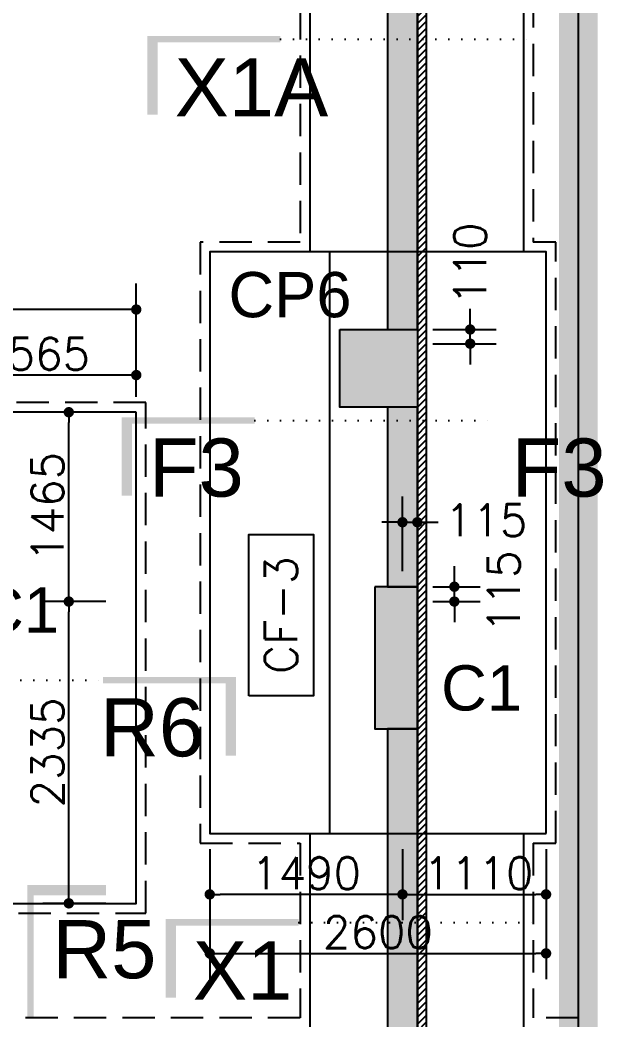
# Model space of a CAD drawing. Extents: x -200722 to 834823, y -494970 to 88783.
# Drawn here: x 513963 to 518469, y 33297 to 41034 of the extents above; entities that cross this region are included whole.
import ezdxf
from ezdxf.enums import TextEntityAlignment as Align

# ---------------------------------------------------------------- set-up
doc = ezdxf.new("R2010")
doc.units = 0
doc.header["$LTSCALE"] = 100
doc.header["$MEASUREMENT"] = 0
doc.header["$PDMODE"] = 34
doc.linetypes.add('DOT', pattern=[0.25, 0, -0.25])
doc.linetypes.add('HIDDEN', pattern=[0.375, 0.25, -0.125])
doc.layers.get('0').update_dxf_attribs({"linetype": 'CONTINUOUS'})
doc.layers.get('DEFPOINTS').update_dxf_attribs({"linetype": 'CONTINUOUS'})
for name, color, linetype in [('BEAM', 4, 'CONTINUOUS'), ('COL', 150, 'CONTINUOUS'), ('COL. SHED. STEEL.', 6, 'CONTINUOUS'), ('COL_H', 235, 'CONTINUOUS'), ('DIM', 3, 'CONTINUOUS'), ('F_EXEC', 3, 'HIDDEN'), ('F_FTG1', 11, 'CONTINUOUS'), ('RCCWALL', 6, 'CONTINUOUS'), ('TEXT', 2, 'CONTINUOUS')]:
    doc.layers.add(name, color=color, linetype=linetype)
doc.layers.add('HATCH', color=252, linetype='CONTINUOUS', lineweight=30)
doc.styles.add('AR', font='arial.ttf')
doc.styles.add('ROMANS', font='romans.shx')
doc.styles.get("Standard").update_dxf_attribs({"font": 'simplex.shx'})
doc.styles.add('TIMES-N', font='arial.ttf')
doc.dimstyles.new('STANDARD$0', dxfattribs={"dimtxt": 2.5, "dimasz": 2.5, "dimexe": 2, "dimexo": 0.7, "dimgap": 0.9, "dimtad": 1, "dimdec": 0, "dimdsep": 46, "dimtxsty": 'ROMANS', "dimcen": 0.09, "dimclrd": 4, "dimclre": 4, "dimclrt": 3, "dimadec": 0, "dimazin": 0, "dimtfac": 1, "dimtdec": 0, "dimtmove": 0, "dimatfit": 3, "dimfxl": 1, "dimtolj": 1, "dimtzin": 0, "dimarcsym": 0})

# ---------------------------------------------------------------- blocks, each defined once
blk = doc.blocks.new('DOT')
at = {"color": 0, "linetype": 'ByBlock'}
blk.add_line((-0.5, 0), (-1, 0), dxfattribs=at)
at = {"color": 0, "linetype": 'ByBlock', "const_width": 0.5}
blk.add_lwpolyline([(-0.25, 0, 1), (0.25, 0, 1)], format="xyb", close=True, dxfattribs=at)
blk = doc.blocks.new('*D2532')
at = {"layer": 'BEAM', "color": 0, "lineweight": -2, "transparency": 16777216}
for p, q in [((515429.5, 34619.4), (515429.5, 34068.7)), ((516919.5, 34619.4), (516919.5, 34068.7)), ((516839.5, 34268.7), (515509.5, 34268.7))]:
    blk.add_line(p, q, dxfattribs=at)
at = {"layer": 'DEFPOINTS', "color": 0, "lineweight": -3, "transparency": 16777216}
for p in [(515429.5, 34739.4, 7446.6), (516919.5, 34739.4, 7446.6), (515429.5, 34268.7)]:
    blk.add_point(p, dxfattribs=at)
at = {"layer": 'BEAM', "color": 0, "lineweight": -2, "transparency": 16777216, "xscale": 80, "yscale": 80, "zscale": 80, "rotation": 180}
blk.add_blockref('DOT', (515429.5, 34268.7), dxfattribs=at)
at = {"layer": 'BEAM', "color": 0, "lineweight": -2, "transparency": 16777216, "xscale": 80, "yscale": 80, "zscale": 80}
blk.add_blockref('DOT', (516919.5, 34268.7), dxfattribs=at)
at = {"layer": 'BEAM', "color": 0, "transparency": 16777216, "insert": (516174.5, 34432.7), "char_height": 248, "attachment_point": 5}
blk.add_mtext('\\A1;1490', dxfattribs=at)
blk = doc.blocks.new('_DOT')
at = {"color": 0, "linetype": 'ByBlock'}
blk.add_line((-0.5, 0), (-1, 0), dxfattribs=at)
at = {"color": 0, "linetype": 'ByBlock', "const_width": 0.5}
blk.add_lwpolyline([(-0.25, 0, 1), (0.25, 0, 1)], format="xyb", close=True, dxfattribs=at)
blk = doc.blocks.new('*D2533')
at = {"layer": 'BEAM', "color": 0, "lineweight": -2, "transparency": 16777216}
for p, q in [((516919.5, 34619.4), (516919.5, 34068.7)), ((518029.5, 34619.4), (518029.5, 34068.7)), ((516999.5, 34268.7), (517949.5, 34268.7))]:
    blk.add_line(p, q, dxfattribs=at)
at = {"layer": 'DEFPOINTS', "color": 0, "lineweight": -3, "transparency": 16777216}
for p in [(516919.5, 34739.4, 7446.6), (518029.5, 34739.4, 7446.6), (518029.5, 34268.7)]:
    blk.add_point(p, dxfattribs=at)
at = {"layer": 'BEAM', "color": 0, "lineweight": -2, "transparency": 16777216, "xscale": 80, "yscale": 80, "zscale": 80, "rotation": 180}
blk.add_blockref('DOT', (516919.5, 34268.7), dxfattribs=at)
at = {"layer": 'BEAM', "color": 0, "lineweight": -2, "transparency": 16777216, "xscale": 80, "yscale": 80, "zscale": 80}
blk.add_blockref('DOT', (518029.5, 34268.7), dxfattribs=at)
at = {"layer": 'BEAM', "color": 0, "transparency": 16777216, "insert": (517506.4, 34432.7), "char_height": 248, "attachment_point": 5}
blk.add_mtext('\\A1;1110', dxfattribs=at)
blk = doc.blocks.new('*D2534')
at = {"layer": 'BEAM', "color": 0, "lineweight": -2, "transparency": 16777216}
for p, q in [((515429.5, 34619.4), (515429.5, 33612.4)), ((518029.5, 34619.4), (518029.5, 33612.4)), ((515509.5, 33812.4), (517949.5, 33812.4))]:
    blk.add_line(p, q, dxfattribs=at)
at = {"layer": 'DEFPOINTS', "color": 0, "lineweight": -3, "transparency": 16777216}
for p in [(515429.5, 34739.4, 7446.6), (518029.5, 34739.4, 7446.6), (518029.5, 33812.4)]:
    blk.add_point(p, dxfattribs=at)
at = {"layer": 'BEAM', "color": 0, "lineweight": -2, "transparency": 16777216, "xscale": 80, "yscale": 80, "zscale": 80, "rotation": 180}
blk.add_blockref('DOT', (515429.5, 33812.4), dxfattribs=at)
at = {"layer": 'BEAM', "color": 0, "lineweight": -2, "transparency": 16777216, "xscale": 80, "yscale": 80, "zscale": 80}
blk.add_blockref('DOT', (518029.5, 33812.4), dxfattribs=at)
at = {"layer": 'BEAM', "color": 0, "transparency": 16777216, "insert": (516729.5, 33976.4), "char_height": 248, "attachment_point": 5}
blk.add_mtext('\\A1;2600', dxfattribs=at)
blk = doc.blocks.new('*D2535')
at = {"layer": 'BEAM', "color": 0, "lineweight": -2, "transparency": 16777216}
for p, q in [((516919.5, 36769.4), (516919.5, 37348.2)), ((517034.5, 36769.4), (517034.5, 37348.2)), ((516839.5, 37148.2), (516759.5, 37148.2)), ((516919.5, 37148.2), (517034.5, 37148.2)), ((517114.5, 37148.2), (517194.5, 37148.2))]:
    blk.add_line(p, q, dxfattribs=at)
at = {"layer": 'DEFPOINTS', "color": 0, "lineweight": -3, "transparency": 16777216}
for p in [(517034.5, 37148.2), (516919.5, 36649.4, 7446.6), (517034.5, 36649.4)]:
    blk.add_point(p, dxfattribs=at)
at = {"layer": 'BEAM', "color": 0, "lineweight": -2, "transparency": 16777216, "xscale": 80, "yscale": 80, "zscale": 80}
blk.add_blockref('DOT', (516919.5, 37148.2), dxfattribs=at)
at = {"layer": 'BEAM', "color": 0, "lineweight": -2, "transparency": 16777216, "xscale": 80, "yscale": 80, "zscale": 80, "rotation": 180}
blk.add_blockref('DOT', (517034.5, 37148.2), dxfattribs=at)
at = {"layer": 'BEAM', "color": 0, "transparency": 16777216, "insert": (517566.4, 37163.3), "char_height": 248, "attachment_point": 5}
blk.add_mtext('\\A1;115', dxfattribs=at)
blk = doc.blocks.new('*D2536')
at = {"layer": 'BEAM', "color": 0, "lineweight": -2, "transparency": 16777216}
for p, q in [((517320.5, 36729.4), (517320.5, 36809.4)), ((517154.5, 36649.4), (517520.5, 36649.4)), ((517320.5, 36534.4), (517320.5, 36649.4)), ((517154.5, 36534.4), (517520.5, 36534.4)), ((517320.5, 36454.4), (517320.5, 36374.4))]:
    blk.add_line(p, q, dxfattribs=at)
at = {"layer": 'DEFPOINTS', "color": 0, "lineweight": -3, "transparency": 16777216}
for p in [(517034.5, 36649.4, 7446.6), (517320.5, 36649.4), (517034.5, 36534.4, 7446.6)]:
    blk.add_point(p, dxfattribs=at)
at = {"layer": 'BEAM', "color": 0, "lineweight": -2, "transparency": 16777216, "xscale": 80, "yscale": 80, "zscale": 80}
for p, rotation in [((517320.5, 36649.4), 270), ((517320.5, 36534.4), 90)]:
    blk.add_blockref('DOT', p, dxfattribs=dict(at, rotation=rotation))
at = {"layer": 'BEAM', "color": 0, "transparency": 16777216, "insert": (517702.5, 36610.9), "char_height": 248, "attachment_point": 5, "rotation": 90}
blk.add_mtext('\\A1;115', dxfattribs=at)
blk = doc.blocks.new('*D2537')
at = {"layer": 'BEAM', "color": 0, "lineweight": -2, "transparency": 16777216}
for p, q in [((517443, 38719.4), (517443, 38799.4)), ((517154.5, 38639.4), (517643, 38639.4)), ((517443, 38529.4), (517443, 38639.4)), ((517154.5, 38529.4), (517643, 38529.4)), ((517443, 38449.4), (517443, 38369.4))]:
    blk.add_line(p, q, dxfattribs=at)
at = {"layer": 'DEFPOINTS', "color": 0, "lineweight": -3, "transparency": 16777216}
for p in [(517034.5, 38639.4, 7446.6), (517443, 38639.4), (517034.5, 38529.4, 7446.6)]:
    blk.add_point(p, dxfattribs=at)
at = {"layer": 'BEAM', "color": 0, "lineweight": -2, "transparency": 16777216, "xscale": 80, "yscale": 80, "zscale": 80}
for p, rotation in [((517443, 38639.4), 270), ((517443, 38529.4), 90)]:
    blk.add_blockref('DOT', p, dxfattribs=dict(at, rotation=rotation))
at = {"layer": 'BEAM', "color": 0, "transparency": 16777216, "insert": (517442.6, 39148.3), "char_height": 248, "attachment_point": 5, "rotation": 90}
blk.add_mtext('\\A1;110', dxfattribs=at)
blk = doc.blocks.new('*D2538')
at = {"layer": 'BEAM', "color": 0, "lineweight": -2, "transparency": 16777216}
for p, q in [((510275.5, 38119.4), (510275.5, 38994)), ((514861.5, 38119.4), (514861.5, 38994)), ((514781.5, 38794), (510355.5, 38794))]:
    blk.add_line(p, q, dxfattribs=at)
at = {"layer": 'DEFPOINTS', "color": 0, "lineweight": -3, "transparency": 16777216}
for p in [(510275.5, 38794), (510275.5, 37999.4, 7446.6), (514861.5, 37999.4, 7446.6)]:
    blk.add_point(p, dxfattribs=at)
at = {"layer": 'BEAM', "color": 0, "lineweight": -2, "transparency": 16777216, "xscale": 80, "yscale": 80, "zscale": 80, "rotation": 180}
blk.add_blockref('DOT', (510275.5, 38794), dxfattribs=at)
at = {"layer": 'BEAM', "color": 0, "lineweight": -2, "transparency": 16777216, "xscale": 80, "yscale": 80, "zscale": 80}
blk.add_blockref('DOT', (514861.5, 38794), dxfattribs=at)
at = {"layer": 'BEAM', "color": 0, "transparency": 16777216, "insert": (512568.5, 38958), "char_height": 248, "attachment_point": 5}
blk.add_mtext('\\A1;4586', dxfattribs=at)
blk = doc.blocks.new('*D2540')
at = {"layer": 'BEAM', "color": 0, "lineweight": -2, "transparency": 16777216}
for p, q in [((514626, 36534.4), (514140, 36534.4)), ((514340, 34279.4), (514340, 36454.4)), ((514626, 34199.4), (514140, 34199.4))]:
    blk.add_line(p, q, dxfattribs=at)
at = {"layer": 'DEFPOINTS', "color": 0, "lineweight": -3, "transparency": 16777216}
for p in [(514340, 36534.4), (514746, 36534.4, 7446.6), (514746, 34199.4, 7446.6)]:
    blk.add_point(p, dxfattribs=at)
at = {"layer": 'BEAM', "color": 0, "lineweight": -2, "transparency": 16777216, "xscale": 80, "yscale": 80, "zscale": 80}
for p, rotation in [((514340, 36534.4), 90), ((514340, 34199.4), 270)]:
    blk.add_blockref('DOT', p, dxfattribs=dict(at, rotation=rotation))
at = {"layer": 'BEAM', "color": 0, "transparency": 16777216, "insert": (514176, 35366.9), "char_height": 248, "attachment_point": 5, "rotation": 90}
blk.add_mtext('\\A1;2335', dxfattribs=at)
blk = doc.blocks.new('*D2541')
at = {"layer": 'BEAM', "color": 0, "lineweight": -2, "transparency": 16777216}
for p, q in [((514626, 37999.4), (514140, 37999.4)), ((514340, 36614.4), (514340, 37919.4)), ((514626, 36534.4), (514140, 36534.4))]:
    blk.add_line(p, q, dxfattribs=at)
at = {"layer": 'DEFPOINTS', "color": 0, "lineweight": -3, "transparency": 16777216}
for p in [(514340, 37999.4), (514746, 37999.4), (514746, 36534.4, 7446.6)]:
    blk.add_point(p, dxfattribs=at)
at = {"layer": 'BEAM', "color": 0, "lineweight": -2, "transparency": 16777216, "xscale": 80, "yscale": 80, "zscale": 80}
for p, rotation in [((514340, 37999.4), 90), ((514340, 36534.4), 270)]:
    blk.add_blockref('DOT', p, dxfattribs=dict(at, rotation=rotation))
at = {"layer": 'BEAM', "color": 0, "transparency": 16777216, "insert": (514176, 37266.9), "char_height": 248, "attachment_point": 5, "rotation": 90}
blk.add_mtext('\\A1;1465', dxfattribs=at)
blk = doc.blocks.new('*D2568')
at = {"layer": 'BEAM', "color": 0, "lineweight": -2, "transparency": 16777216}
for p, q in [((513296.5, 38406.7), (513296.5, 38486.7)), ((514861.5, 38406.7), (514861.5, 38486.7)), ((514781.5, 38286.7), (513376.5, 38286.7))]:
    blk.add_line(p, q, dxfattribs=at)
at = {"layer": 'DEFPOINTS', "color": 0, "lineweight": -3, "transparency": 16777216}
for p in [(513296.5, 38286.7, 7446.6), (513296.5, 38286.7), (514861.5, 38286.7, 7446.6)]:
    blk.add_point(p, dxfattribs=at)
at = {"layer": 'BEAM', "color": 0, "lineweight": -2, "transparency": 16777216, "xscale": 80, "yscale": 80, "zscale": 80, "rotation": 180}
blk.add_blockref('DOT', (513296.5, 38286.7), dxfattribs=at)
at = {"layer": 'BEAM', "color": 0, "lineweight": -2, "transparency": 16777216, "xscale": 80, "yscale": 80, "zscale": 80}
blk.add_blockref('DOT', (514861.5, 38286.7), dxfattribs=at)
at = {"layer": 'BEAM', "color": 0, "transparency": 16777216, "insert": (514079, 38450.7), "char_height": 248, "attachment_point": 5}
blk.add_mtext('\\A1;1565', dxfattribs=at)

msp = doc.modelspace()

# ---------------------------------------------------------------- hatches: boundary and pattern name
at = {"layer": 'COL_H', "ltscale": 0.4, "true_color": 0x000000}
msp.add_hatch(color=18, dxfattribs=at).paths.add_polyline_path([(516704.5, 36649.4), (516704.5, 35549.4), (517034.5, 35549.4), (517034.5, 36649.4)])
at = {"layer": 'DIM', "ltscale": 0.4, "true_color": 0x000000}
h = msp.add_hatch(dxfattribs=at)
h.set_pattern_fill('ANSI31', color=18, scale=300, style=0)
h.set_pattern_definition([(45, (191292.92, 0), (-26.5165043, 26.5165043), [])])
h.paths.add_polyline_path([(517104.5, 51274.9), (517034.5, 51274.9), (517034.5, 25039.4), (517104.5, 25039.4)])
at = {"layer": 'HATCH', "lineweight": -3, "ltscale": 0.4, "true_color": 0x000000}
for points in [[(516804.5, 38639.4), (517034.5, 38639.4), (517034.5, 45404.4), (516804.5, 45404.4)], [(516804.5, 36649.4), (517034.5, 36649.4), (517034.5, 38039.4), (516804.5, 38039.4)], [(516804.5, 31689.4), (517034.5, 31689.4), (517034.5, 35549.4), (516804.5, 35549.4)]]:
    msp.add_hatch(color=18, dxfattribs=at).paths.add_polyline_path(points)
at = {"layer": 'HATCH', "ltscale": 0.4, "true_color": 0x000000}
msp.add_hatch(color=18, dxfattribs=at).paths.add_polyline_path([(516434.5, 38639.4), (517034.5, 38639.4), (517034.5, 38039.4), (516434.5, 38039.4)])

# ---------------------------------------------------------------- linework, layer by layer
at = {"color": 1, "lineweight": -3, "ltscale": 0.4}
msp.add_line((518279.5, 24144.3, 7446.6), (518279.5, 52099.9, 7446.6), dxfattribs=at)
at = {"color": 1, "linetype": 'DOT', "ltscale": 4}
for p, q in [((515976.2, 40885, 7446.6), (517976, 40885, 7446.6)), ((515777.2, 37935.6, 7446.6), (517635.8, 37935.6, 7446.6)), ((510966.9, 35926.3, 7446.6), (514603.7, 35926.3, 7446.6)), ((516117.4, 34052.1, 7446.6), (517976, 34052.1, 7446.6))]:
    msp.add_line(p, q, dxfattribs=at)
at = {"color": 5, "lineweight": -3, "ltscale": 0.4, "const_width": 300, "elevation": 7446.6}
msp.add_lwpolyline([(454820.5, 52099.9), (518279.5, 52099.9), (518279.5, 24144.4), (454820.5, 24143.9), (454820.5, 52099.9)], dxfattribs=at)
at = {"layer": 'COL', "color": 18, "ltscale": 500, "true_color": 0x000000, "elevation": 7446.6}
msp.add_lwpolyline([(516434.5, 38639.4), (517034.5, 38639.4), (517034.5, 38039.4), (516434.5, 38039.4), (516434.5, 38639.4)], dxfattribs=at)
at = {"layer": 'COL. SHED. STEEL.', "color": 18, "ltscale": 500, "true_color": 0x000000, "elevation": 7446.6}
msp.add_lwpolyline([(516704.5, 36649.4), (516704.5, 35549.4), (517034.5, 35549.4), (517034.5, 36649.4), (516704.5, 36649.4)], dxfattribs=at)
at = {"layer": 'DIM', "color": 1, "elevation": 7446.6}
for points in [[(514987.1, 40301.9, 80, 80, 0), (514987.1, 40885, 50, 50, 0), (515976.2, 40885, 50, 50, 0)], [(514788, 37352.5, 80, 80, 0), (514788, 37935.6, 50, 50, 0), (515777.2, 37935.6, 50, 50, 0)], [(515592.8, 35343.2, 80, 80, 0), (515592.8, 35926.3, 50, 50, 0), (514603.7, 35926.3, 50, 50, 0)], [(515128.2, 33469, 80, 80, 0), (515128.2, 34052.1, 50, 50, 0), (516117.4, 34052.1, 50, 50, 0)]]:
    msp.add_lwpolyline(points, format="xyseb", dxfattribs=at)
at = {"layer": 'DIM', "color": 1}
msp.add_lwpolyline([(514626.9, 34301.3, 80, 80, 0), (514043.8, 34301.3, 50, 50, 0), (514043.8, 33312.2, 50, 50, 0)], format="xyseb", dxfattribs=at)
at = {"layer": 'F_EXEC', "color": 18, "ltscale": 10, "true_color": 0x000000}
for p, q in [((517929.5, 52099.9, 7446.6), (517929.5, 39314.4, 7446.6)), ((516129.5, 44509.4, 7446.6), (516129.5, 39314.4, 7446.6)), ((516129.5, 34664.4, 7446.6), (516129.5, 33314.4, 7446.6)), ((517929.5, 34664.4, 7446.6), (517929.5, 33314.4, 7446.6)), ((518279.5, 33314.4, 7446.6), (517929.5, 33314.4, 7446.6)), ((518279.5, 24144.4, 7446.6), (518279.5, 33314.4, 7446.6))]:
    msp.add_line(p, q, dxfattribs=at)
at = {"layer": 'F_EXEC', "color": 18, "ltscale": 10, "true_color": 0x000000, "elevation": 7446.6}
for points in [[(516129.5, 39314.4), (515354.5, 39314.4), (515354.5, 34664.4), (516129.5, 34664.4)], [(517929.5, 34664.4), (518104.5, 34664.4), (518104.5, 39314.4), (517929.5, 39314.4)], [(516129.5, 33314.4), (511844.5, 33314.4), (510300.5, 31770.4), (510300.5, 25944.4)]]:
    msp.add_lwpolyline(points, dxfattribs=at)
msp.add_lwpolyline([(514936.5, 38074.4), (510200.5, 38074.4), (510200.5, 34124.4), (514936.5, 34124.4)], close=True, dxfattribs=at)
at = {"layer": 'F_FTG1', "color": 18, "ltscale": 0.4, "true_color": 0x000000}
for p, q in [((517854.5, 44654.4, 7446.6), (517854.5, 39239.4, 7446.6)), ((516204.5, 44584.4, 7446.6), (516204.5, 39239.4, 7446.6)), ((516204.5, 34739.4, 7446.6), (516204.5, 33239.4, 7446.6)), ((517854.5, 34739.4, 7446.6), (517854.5, 33239.4, 7446.6))]:
    msp.add_line(p, q, dxfattribs=at)
at = {"layer": 'F_FTG1', "color": 18, "ltscale": 0.4, "true_color": 0x000000, "elevation": 7446.6}
for points in [[(518029.5, 34739.4), (518029.5, 39239.4), (515429.5, 39239.4), (515429.5, 34739.4)], [(516354.5, 34739.4), (517104.5, 34739.4), (517104.5, 39239.4), (516354.5, 39239.4)], [(514861.5, 37999.4), (510275.5, 37999.4), (510275.5, 34199.4), (514861.5, 34199.4)]]:
    msp.add_lwpolyline(points, close=True, dxfattribs=at)
at = {"layer": 'RCCWALL', "color": 1, "ltscale": 0.4, "elevation": 7446.6}
msp.add_lwpolyline([(517104.5, 51274.9), (517034.5, 51274.9), (517034.5, 25039.4), (517104.5, 25039.4)], close=True, dxfattribs=at)
at = {"layer": 'RCCWALL', "color": 42, "ltscale": 0.4, "elevation": 7446.6}
for points in [[(516804.5, 38639.4), (517034.5, 38639.4), (517034.5, 45404.4), (516804.5, 45404.4)], [(516804.5, 36649.4), (517034.5, 36649.4), (517034.5, 38039.4), (516804.5, 38039.4)], [(516804.5, 31689.4), (517034.5, 31689.4), (517034.5, 35549.4), (516804.5, 35549.4)]]:
    msp.add_lwpolyline(points, close=True, dxfattribs=at)
at = {"layer": 'TEXT', "color": 18, "true_color": 0x000000, "elevation": -7446.6}
msp.add_lwpolyline([(515731.3, 35805.5), (515731.3, 37054.3), (516231.1, 37054.3), (516231.1, 35805.5)], close=True, dxfattribs=at)

# ---------------------------------------------------------------- texts
at = {"layer": 'TEXT', "color": 18, "true_color": 0x000000, "style": 'TIMES-N'}
for s, p in [('X1A', (515157.8, 40512.6, 7446.6)), ('F3', (514958.8, 37571.2, 7446.6)), ('F3', (517763.5, 37571.2, 7446.6)), ('R6', (514582.3, 35561.6, 7446.6)), ('R5', (514213.3, 33844.5)), ('X1', (515299, 33679.8, 7446.6))]:
    msp.add_text(s, height=450, dxfattribs=at).set_placement(p, align=Align.MIDDLE_LEFT)
at = {"layer": 'TEXT', "color": 18, "true_color": 0x000000, "style": 'AR'}
for s, p in [('CP6', (515574.3, 38734)), ('C1', (513638.9, 36294.1, 11445.3)), ('C1', (517218.1, 35691.5, 7446.6))]:
    msp.add_text(s, height=350, dxfattribs=at).set_placement(p)
at = {"layer": 'TEXT', "color": 18, "true_color": 0x000000}
msp.add_text('CF-3', height=250, rotation=90, dxfattribs=at).set_placement((515981.2, 36429.9, -7446.6), align=Align.MIDDLE)

# ---------------------------------------------------------------- dimensions: what is measured, and where the dimension line sits
at = {"layer": 'BEAM', "color": 18, "true_color": 0x000000}
for base, p1, p2, angle, picture, middle in [((517443, 38639.4), (517034.5, 38529.4, 7446.6), (517034.5, 38639.4, 7446.6), 90, '*D2537', (517442.6, 39148.3)), ((517034.5, 37148.2, 7446.6), (516919.5, 36649.4, 14893.2), (517034.5, 36649.4, 7446.6), 180, '*D2535', (517566.4, 37163.3, 7446.6)), ((517320.5, 36649.4), (517034.5, 36534.4, 7446.6), (517034.5, 36649.4, 7446.6), 90, '*D2536', (517702.5, 36610.9))]:
    dim = msp.add_linear_dim(base=base, p1=p1, p2=p2, angle=angle, dimstyle='STANDARD$0', override={"dimscale": 8, "dimtxt": 31, "dimasz": 10, "dimexe": 25, "dimexo": 15, "dimgap": 5, "dimzin": 3, "dimtxsty": 'Standard', "dimblk": 'DOT', "dimcen": 3, "dimdle": 1, "dimclrd": 0, "dimclre": 0, "dimclrt": 0, "dimtmove": 2, "dimldrblk": 'DOT', "dimtzin": 3}, dxfattribs=at)
    dim.commit()
    dim.dimension.update_dxf_attribs({"geometry": picture, "text_midpoint": middle, "dimtype": 160})
for base, p1, p2, picture, middle in [((510275.5, 38794), (514861.5, 37999.4, 7446.6), (510275.5, 37999.4, 7446.6), '*D2538', (512568.5, 38958)), ((513296.5, 38286.7), (514861.5, 38286.7, 7446.6), (513296.5, 38286.7, 7446.6), '*D2568', (514079, 38450.7)), ((515429.5, 34268.7), (516919.5, 34739.4, 7446.6), (515429.5, 34739.4, 7446.6), '*D2532', (516174.5, 34432.7)), ((518029.5, 33812.4), (515429.5, 34739.4, 7446.6), (518029.5, 34739.4, 7446.6), '*D2534', (516729.5, 33976.4))]:
    dim = msp.add_linear_dim(base=base, p1=p1, p2=p2, dimstyle='STANDARD$0', override={"dimscale": 8, "dimtxt": 31, "dimasz": 10, "dimexe": 25, "dimexo": 15, "dimgap": 5, "dimzin": 3, "dimtxsty": 'Standard', "dimblk": 'DOT', "dimcen": 3, "dimdle": 1, "dimclrd": 0, "dimclre": 0, "dimclrt": 0, "dimtmove": 2, "dimldrblk": 'DOT', "dimtzin": 3}, dxfattribs=at)
    dim.commit()
    dim.dimension.update_dxf_attribs({"geometry": picture, "text_midpoint": middle})
for base, p1, p2, picture, middle in [((514340, 37999.4), (514746, 36534.4, 7446.6), (514746, 37999.4), '*D2541', (514176, 37266.9)), ((514340, 36534.4), (514746, 34199.4, 7446.6), (514746, 36534.4, 7446.6), '*D2540', (514176, 35366.9))]:
    dim = msp.add_linear_dim(base=base, p1=p1, p2=p2, angle=90, dimstyle='STANDARD$0', override={"dimscale": 8, "dimtxt": 31, "dimasz": 10, "dimexe": 25, "dimexo": 15, "dimgap": 5, "dimzin": 3, "dimtxsty": 'Standard', "dimblk": 'DOT', "dimcen": 3, "dimdle": 1, "dimclrd": 0, "dimclre": 0, "dimclrt": 0, "dimtmove": 2, "dimldrblk": 'DOT', "dimtzin": 3}, dxfattribs=at)
    dim.commit()
    dim.dimension.update_dxf_attribs({"geometry": picture, "text_midpoint": middle})
dim = msp.add_linear_dim(base=(518029.5, 34268.7), p1=(516919.5, 34739.4, 7446.6), p2=(518029.5, 34739.4, 7446.6), dimstyle='STANDARD$0', override={"dimscale": 8, "dimtxt": 31, "dimasz": 10, "dimexe": 25, "dimexo": 15, "dimgap": 5, "dimzin": 3, "dimtxsty": 'Standard', "dimblk": 'DOT', "dimcen": 3, "dimdle": 1, "dimclrd": 0, "dimclre": 0, "dimclrt": 0, "dimtmove": 2, "dimldrblk": 'DOT', "dimtzin": 3}, dxfattribs=at)
dim.commit()
dim.dimension.update_dxf_attribs({"geometry": '*D2533', "text_midpoint": (517506.4, 34432.7), "dimtype": 160})

doc.saveas('drawing.dxf')
